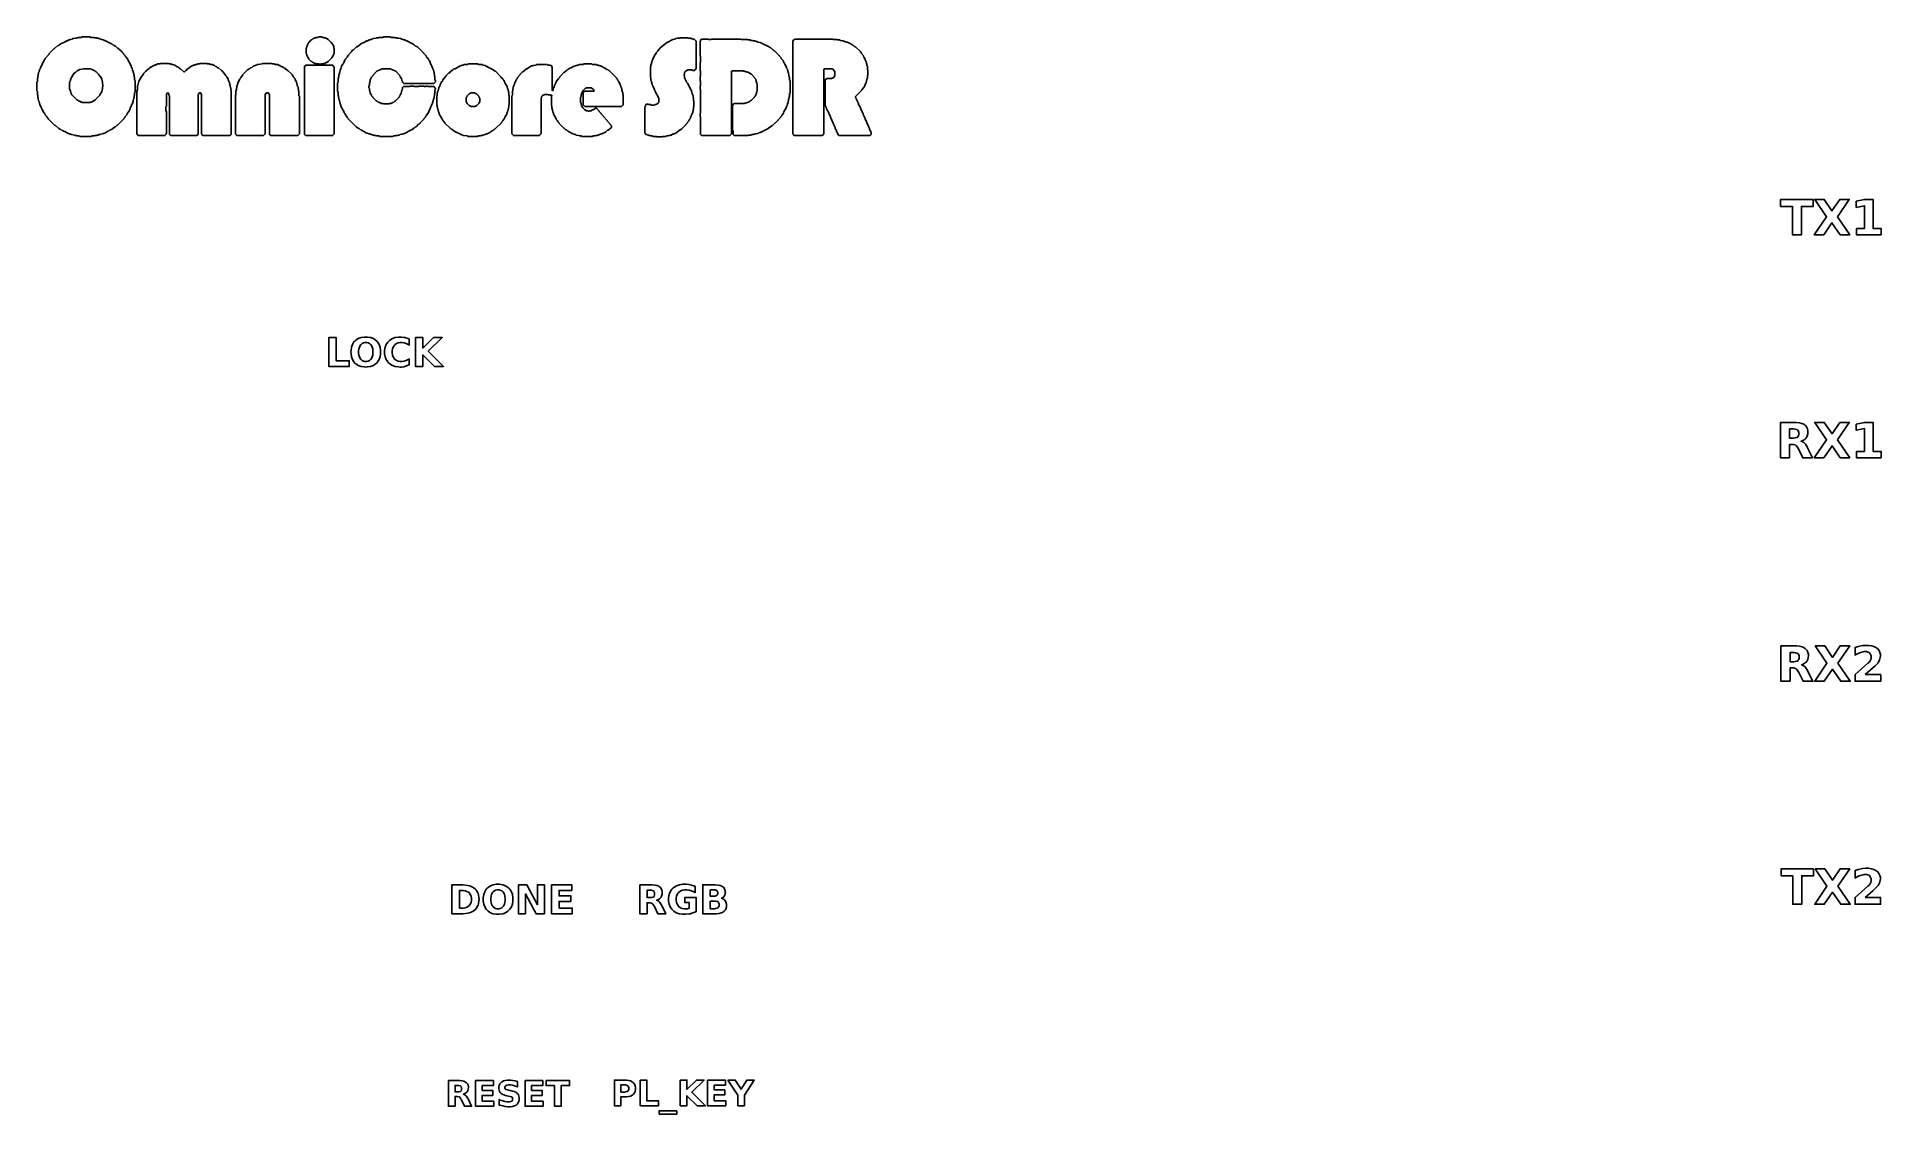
# Model space of a CAD drawing. Header units: millimetres. Extents: x 6 to 121, y 3 to 70.
import ezdxf

# ---------------------------------------------------------------- set-up
doc = ezdxf.new("R2010")
doc.units = ezdxf.units.MM
doc.layers.add('ENGRAVE', color=7, linetype='Continuous')

msp = doc.modelspace()

# ---------------------------------------------------------------- linework, layer by layer
at = {"layer": 'ENGRAVE'}
for points in [[(8.59, 69.97), (8.56, 69.95), (8.45, 69.95), (8.42, 69.92), (8.23, 69.89), (8.21, 69.86), (8.07, 69.84), (8.04, 69.81), (7.99, 69.81), (7.91, 69.76), (7.86, 69.76), (7.67, 69.65), (7.48, 69.57), (7.42, 69.51), (7.39, 69.51), (7.34, 69.46), (7.31, 69.46), (7.1, 69.27), (7.07, 69.27), (6.76, 68.96), (6.76, 68.93), (6.51, 68.66), (6.46, 68.52), (6.41, 68.47), (6.33, 68.28), (6.22, 68.09), (6.22, 68.04), (6.16, 67.96), (6.16, 67.9), (6.14, 67.87), (6.14, 67.82), (6.11, 67.79), (6.11, 67.71), (6.08, 67.68), (6.05, 67.44), (6.03, 67.41), (6.03, 67.2), (6, 67.17), (6, 66.63), (6.03, 66.6), (6.03, 66.38), (6.05, 66.36), (6.05, 66.22), (6.08, 66.19), (6.11, 66.01), (6.14, 65.98), (6.16, 65.84), (6.19, 65.82), (6.19, 65.76), (6.27, 65.63), (6.27, 65.57), (6.3, 65.54), (6.3, 65.52), (6.35, 65.46), (6.43, 65.27), (6.49, 65.22), (6.51, 65.14), (6.6, 65.06), (6.6, 65.03), (6.7, 64.92), (6.7, 64.89), (6.74, 64.85), (7.12, 64.47), (7.15, 64.47), (7.37, 64.29), (7.45, 64.26), (7.5, 64.2), (7.58, 64.18), (7.61, 64.15), (7.64, 64.15), (7.69, 64.1), (7.75, 64.1), (7.94, 63.99), (7.99, 63.99), (8.02, 63.96), (8.04, 63.96), (8.07, 63.93), (8.13, 63.93), (8.15, 63.91), (8.34, 63.88), (8.37, 63.85), (8.48, 63.85), (8.51, 63.83), (8.64, 63.83), (8.67, 63.8), (9.4, 63.8), (9.43, 63.83), (9.59, 63.83), (9.62, 63.85), (9.72, 63.85), (9.75, 63.88), (9.83, 63.88), (9.86, 63.91), (9.94, 63.91), (9.97, 63.93), (10.1, 63.96), (10.13, 63.99), (10.16, 63.99), (10.18, 64.01), (10.24, 64.01), (10.43, 64.12), (10.51, 64.15), (10.56, 64.2), (10.7, 64.26), (10.86, 64.39), (10.89, 64.39), (11, 64.5), (11.02, 64.5), (11.42, 64.89), (11.42, 64.92), (11.5, 65), (11.5, 65.03), (11.61, 65.14), (11.63, 65.22), (11.74, 65.36), (11.77, 65.44), (11.82, 65.52), (11.82, 65.57), (11.9, 65.71), (11.9, 65.76), (11.96, 65.84), (11.99, 65.98), (12.01, 66.01), (12.04, 66.19), (12.07, 66.22), (12.07, 66.33), (12.09, 66.36), (12.09, 66.52), (12.12, 66.55), (12.12, 67.28), (12.09, 67.31), (12.09, 67.49), (12.07, 67.52), (12.07, 67.63), (12.04, 67.66), (12.04, 67.74), (12.01, 67.77), (12.01, 67.85), (11.96, 67.93), (11.93, 68.06), (11.88, 68.14), (11.88, 68.2), (11.77, 68.39), (11.74, 68.47), (11.69, 68.52), (11.66, 68.61), (11.53, 68.77), (11.53, 68.79), (11.42, 68.9), (11.42, 68.93), (11.34, 69.01), (11.34, 69.04), (11.05, 69.3), (11.02, 69.3), (10.89, 69.43), (10.86, 69.43), (10.81, 69.49), (10.73, 69.51), (10.67, 69.57), (10.64, 69.57), (10.24, 69.78), (10.18, 69.78), (10.16, 69.81), (10.02, 69.84), (9.99, 69.86), (9.94, 69.86), (9.91, 69.89), (9.86, 69.89), (9.83, 69.92), (9.75, 69.92), (9.72, 69.95), (9.59, 69.95), (9.56, 69.97), (9.34, 69.97), (9.32, 70), (8.8, 70), (8.78, 69.97)], [(23.37, 69.95), (23.32, 69.95), (23.24, 69.89), (23.21, 69.89), (23.13, 69.81), (23.1, 69.81), (22.95, 69.66), (22.95, 69.63), (22.9, 69.58), (22.87, 69.5), (22.82, 69.42), (22.82, 69.34), (22.79, 69.31), (22.79, 68.96), (22.82, 68.93), (22.82, 68.85), (22.85, 68.82), (22.9, 68.69), (22.95, 68.63), (22.95, 68.61), (23.08, 68.48), (23.1, 68.48), (23.16, 68.43), (23.18, 68.43), (23.32, 68.35), (23.4, 68.35), (23.43, 68.32), (23.59, 68.32), (23.62, 68.29), (23.67, 68.29), (23.7, 68.32), (23.83, 68.32), (23.86, 68.35), (23.94, 68.35), (24.02, 68.4), (24.08, 68.4), (24.13, 68.46), (24.16, 68.46), (24.39, 68.69), (24.39, 68.71), (24.47, 68.82), (24.47, 68.88), (24.5, 68.9), (24.5, 68.96), (24.53, 68.98), (24.53, 69.28), (24.5, 69.31), (24.5, 69.42), (24.44, 69.5), (24.44, 69.53), (24.35, 69.65), (24.16, 69.84), (24.13, 69.84), (24.08, 69.89), (24.05, 69.89), (23.97, 69.95), (23.92, 69.95), (23.89, 69.97), (23.78, 69.97), (23.75, 70), (23.54, 70), (23.51, 69.97), (23.4, 69.97)], [(27.57, 69.97), (27.33, 69.97), (27.3, 69.95), (27.17, 69.95), (27.14, 69.92), (26.95, 69.89), (26.92, 69.86), (26.87, 69.86), (26.84, 69.84), (26.79, 69.84), (26.76, 69.81), (26.71, 69.81), (26.62, 69.76), (26.57, 69.76), (26.38, 69.65), (26.24, 69.59), (25.95, 69.38), (25.92, 69.38), (25.73, 69.19), (25.7, 69.19), (25.61, 69.09), (25.61, 69.07), (25.42, 68.88), (25.42, 68.85), (25.34, 68.77), (25.34, 68.74), (25.26, 68.66), (25.26, 68.63), (25.2, 68.58), (25.12, 68.39), (25.07, 68.33), (25.07, 68.31), (24.99, 68.17), (24.96, 68.04), (24.93, 68.01), (24.93, 67.96), (24.9, 67.93), (24.88, 67.79), (24.85, 67.77), (24.85, 67.68), (24.82, 67.66), (24.82, 67.55), (24.8, 67.52), (24.8, 67.41), (24.77, 67.39), (24.77, 67.17), (24.74, 67.14), (24.74, 66.6), (24.77, 66.57), (24.77, 66.36), (24.8, 66.33), (24.8, 66.22), (24.82, 66.19), (24.82, 66.09), (24.85, 66.06), (24.85, 65.98), (24.88, 65.95), (24.88, 65.9), (24.9, 65.87), (24.9, 65.82), (24.93, 65.79), (24.96, 65.65), (25.15, 65.3), (25.15, 65.27), (25.2, 65.22), (25.23, 65.14), (25.34, 65), (25.34, 64.98), (25.42, 64.89), (25.42, 64.87), (25.87, 64.42), (25.89, 64.42), (25.97, 64.34), (26, 64.34), (26.06, 64.29), (26.08, 64.29), (26.14, 64.23), (26.22, 64.2), (26.27, 64.15), (26.35, 64.12), (26.54, 64.01), (26.6, 64.01), (26.68, 63.96), (26.73, 63.96), (26.76, 63.93), (26.81, 63.93), (26.84, 63.91), (26.89, 63.91), (26.92, 63.88), (27, 63.88), (27.03, 63.85), (27.14, 63.85), (27.17, 63.83), (27.33, 63.83), (27.36, 63.8), (28.19, 63.8), (28.22, 63.83), (28.33, 63.83), (28.36, 63.85), (28.49, 63.85), (28.52, 63.88), (28.6, 63.88), (28.63, 63.91), (28.76, 63.93), (28.79, 63.96), (28.84, 63.96), (28.87, 63.99), (28.93, 63.99), (29.28, 64.18), (29.36, 64.2), (29.49, 64.31), (29.52, 64.31), (29.6, 64.39), (29.63, 64.39), (29.79, 64.56), (29.82, 64.56), (29.89, 64.62), (29.89, 64.65), (30.13, 64.89), (30.13, 64.92), (30.21, 65), (30.21, 65.03), (30.27, 65.08), (30.27, 65.11), (30.38, 65.25), (30.51, 65.54), (30.54, 65.57), (30.54, 65.63), (30.59, 65.71), (30.59, 65.76), (30.65, 65.84), (30.65, 65.9), (30.67, 65.92), (30.67, 65.98), (30.7, 66.01), (30.7, 66.09), (30.73, 66.11), (30.73, 66.17), (30.75, 66.19), (30.75, 66.3), (30.78, 66.33), (30.78, 66.47), (30.81, 66.49), (30.81, 66.71), (30.84, 66.74), (30.84, 66.79), (30.74, 66.91), (30.36, 66.91), (30.33, 66.94), (30.25, 66.94), (30.23, 66.91), (30.14, 66.91), (30.12, 66.94), (29.82, 66.94), (29.79, 66.91), (29.52, 66.91), (29.49, 66.94), (29.25, 66.94), (29.22, 66.91), (28.84, 66.91), (28.78, 66.84), (28.78, 66.74), (28.75, 66.71), (28.75, 66.63), (28.72, 66.6), (28.7, 66.47), (28.64, 66.38), (28.61, 66.3), (28.56, 66.25), (28.56, 66.22), (28.33, 65.99), (28.3, 65.99), (28.25, 65.94), (28.17, 65.91), (28.14, 65.88), (28.09, 65.88), (28.06, 65.86), (27.98, 65.86), (27.95, 65.83), (27.6, 65.83), (27.57, 65.86), (27.46, 65.86), (27.38, 65.91), (27.33, 65.91), (27.3, 65.94), (27.22, 65.96), (27.17, 66.02), (27.14, 66.02), (26.94, 66.22), (26.94, 66.25), (26.85, 66.33), (26.85, 66.36), (26.77, 66.49), (26.77, 66.55), (26.75, 66.57), (26.75, 66.63), (26.72, 66.66), (26.72, 66.79), (26.69, 66.82), (26.69, 66.95), (26.72, 66.98), (26.72, 67.12), (26.75, 67.14), (26.77, 67.33), (26.8, 67.36), (26.85, 67.49), (26.94, 67.58), (26.94, 67.6), (27.19, 67.86), (27.38, 67.94), (27.41, 67.97), (27.46, 67.97), (27.49, 68), (27.6, 68), (27.63, 68.02), (27.9, 68.02), (27.92, 68), (28.06, 68), (28.09, 67.97), (28.14, 67.97), (28.17, 67.94), (28.36, 67.86), (28.61, 67.6), (28.64, 67.52), (28.72, 67.41), (28.75, 67.28), (28.78, 67.25), (28.78, 67.17), (28.87, 67.1), (30.74, 67.1), (30.84, 67.2), (30.84, 67.28), (30.81, 67.31), (30.81, 67.52), (30.78, 67.55), (30.78, 67.68), (30.75, 67.71), (30.75, 67.79), (30.73, 67.82), (30.73, 67.9), (30.7, 67.93), (30.67, 68.06), (30.62, 68.14), (30.62, 68.2), (30.56, 68.28), (30.46, 68.52), (30.4, 68.58), (30.38, 68.66), (30.29, 68.74), (30.29, 68.77), (30.24, 68.82), (30.24, 68.85), (30.1, 68.98), (30.1, 69.01), (29.71, 69.38), (29.68, 69.38), (29.63, 69.43), (29.6, 69.43), (29.52, 69.51), (29.44, 69.54), (29.39, 69.59), (29.25, 69.65), (29.22, 69.67), (29.09, 69.73), (29.06, 69.76), (29.01, 69.76), (28.93, 69.81), (28.87, 69.81), (28.84, 69.84), (28.79, 69.84), (28.76, 69.86), (28.71, 69.86), (28.68, 69.89), (28.49, 69.92), (28.47, 69.95), (28.33, 69.95), (28.3, 69.97), (28.06, 69.97), (28.03, 70), (27.6, 70)], [(45.93, 69.92), (45.8, 69.89), (45.77, 69.86), (45.64, 69.84), (45.28, 69.65), (45.26, 69.65), (45.09, 69.51), (45.07, 69.51), (44.91, 69.35), (44.88, 69.35), (44.68, 69.12), (44.68, 69.09), (44.59, 69.01), (44.59, 68.98), (44.49, 68.85), (44.46, 68.77), (44.38, 68.63), (44.38, 68.58), (44.35, 68.55), (44.35, 68.5), (44.32, 68.47), (44.32, 68.42), (44.3, 68.39), (44.3, 68.31), (44.27, 68.28), (44.27, 68.17), (44.24, 68.14), (44.24, 67.47), (44.27, 67.44), (44.27, 67.28), (44.3, 67.25), (44.3, 67.17), (44.32, 67.14), (44.32, 67.09), (44.35, 67.06), (44.35, 67.01), (44.38, 66.98), (44.38, 66.93), (44.46, 66.79), (44.46, 66.74), (44.51, 66.68), (44.54, 66.6), (44.76, 66.19), (44.76, 65.95), (44.73, 65.92), (44.73, 65.9), (44.63, 65.8), (44.61, 65.8), (44.58, 65.78), (44.53, 65.78), (44.5, 65.75), (44.28, 65.75), (44.26, 65.78), (44.12, 65.78), (44.09, 65.8), (43.98, 65.8), (43.92, 65.73), (43.92, 65.68), (43.89, 65.65), (43.89, 64.03), (43.98, 63.91), (44.12, 63.88), (44.15, 63.85), (44.23, 63.85), (44.26, 63.83), (44.36, 63.83), (44.39, 63.8), (44.61, 63.8), (44.63, 63.77), (44.96, 63.77), (44.99, 63.8), (45.2, 63.8), (45.23, 63.83), (45.34, 63.83), (45.37, 63.85), (45.45, 63.85), (45.47, 63.88), (45.53, 63.88), (45.61, 63.93), (45.66, 63.93), (45.8, 64.01), (45.88, 64.04), (46.04, 64.18), (46.07, 64.18), (46.15, 64.26), (46.18, 64.26), (46.44, 64.52), (46.44, 64.54), (46.54, 64.65), (46.54, 64.68), (46.62, 64.76), (46.65, 64.84), (46.71, 64.89), (46.71, 64.92), (46.73, 64.95), (46.73, 65), (46.76, 65.03), (46.81, 65.17), (46.84, 65.19), (46.84, 65.25), (46.87, 65.27), (46.87, 65.36), (46.9, 65.38), (46.9, 65.46), (46.92, 65.49), (46.92, 65.63), (46.95, 65.65), (46.95, 66.01), (46.92, 66.03), (46.92, 66.19), (46.9, 66.22), (46.9, 66.33), (46.87, 66.36), (46.87, 66.41), (46.84, 66.44), (46.84, 66.49), (46.81, 66.52), (46.79, 66.66), (46.73, 66.74), (46.57, 67.09), (46.49, 67.17), (46.49, 67.2), (46.35, 67.44), (46.35, 67.58), (46.33, 67.6), (46.33, 67.66), (46.35, 67.68), (46.35, 67.77), (46.38, 67.79), (46.38, 67.82), (46.45, 67.89), (46.48, 67.89), (46.56, 67.94), (46.83, 67.94), (46.86, 67.91), (46.96, 67.91), (47.06, 67.98), (47.06, 68.01), (47.09, 68.04), (47.09, 69.74), (46.99, 69.84), (46.96, 69.84), (46.94, 69.86), (46.86, 69.86), (46.83, 69.89), (46.75, 69.89), (46.72, 69.92), (46.58, 69.92), (46.56, 69.95), (46.1, 69.95), (46.07, 69.92)], [(47.36, 69.74), (47.33, 69.72), (47.33, 68.82), (47.36, 68.79), (47.36, 68.42), (47.33, 68.39), (47.33, 67.9), (47.36, 67.87), (47.36, 67.55), (47.33, 67.52), (47.33, 67.28), (47.36, 67.25), (47.36, 66.95), (47.33, 66.93), (47.33, 66.76), (47.36, 66.74), (47.36, 65.25), (47.33, 65.22), (47.33, 65.03), (47.36, 65), (47.36, 63.92), (47.42, 63.85), (49.18, 63.85), (49.28, 63.95), (49.28, 67.85), (49.32, 67.89), (50, 67.89), (50.02, 67.86), (50.13, 67.86), (50.16, 67.83), (50.24, 67.83), (50.27, 67.81), (50.32, 67.81), (50.4, 67.75), (50.43, 67.75), (50.51, 67.67), (50.54, 67.67), (50.71, 67.49), (50.71, 67.47), (50.8, 67.36), (50.8, 67.31), (50.82, 67.28), (50.82, 67.22), (50.85, 67.2), (50.85, 67.12), (50.88, 67.09), (50.88, 66.6), (50.85, 66.57), (50.85, 66.49), (50.82, 66.47), (50.82, 66.41), (50.8, 66.38), (50.77, 66.3), (50.71, 66.25), (50.71, 66.22), (50.54, 66.05), (50.51, 66.05), (50.46, 65.99), (50.38, 65.96), (50.29, 65.91), (50.24, 65.91), (50.21, 65.88), (50.11, 65.88), (50.08, 65.86), (49.48, 65.86), (49.41, 65.82), (49.36, 65.73), (49.36, 64.16), (49.39, 64.14), (49.39, 63.92), (49.46, 63.85), (50.32, 63.85), (50.35, 63.88), (50.51, 63.88), (50.54, 63.91), (50.65, 63.91), (50.67, 63.93), (50.76, 63.93), (50.78, 63.96), (50.92, 63.99), (50.94, 64.01), (51, 64.01), (51.03, 64.04), (51.08, 64.04), (51.11, 64.07), (51.16, 64.07), (51.24, 64.12), (51.43, 64.2), (51.49, 64.26), (51.57, 64.29), (51.7, 64.39), (51.73, 64.39), (51.81, 64.47), (51.84, 64.47), (52, 64.64), (52.03, 64.64), (52.18, 64.79), (52.18, 64.81), (52.34, 64.98), (52.34, 65), (52.42, 65.08), (52.42, 65.11), (52.53, 65.25), (52.56, 65.33), (52.72, 65.63), (52.72, 65.68), (52.75, 65.71), (52.75, 65.76), (52.77, 65.79), (52.77, 65.84), (52.83, 65.92), (52.83, 66.01), (52.85, 66.03), (52.85, 66.14), (52.88, 66.17), (52.88, 66.28), (52.91, 66.3), (52.91, 66.47), (52.94, 66.49), (52.94, 67.28), (52.91, 67.31), (52.91, 67.47), (52.88, 67.49), (52.85, 67.74), (52.83, 67.77), (52.83, 67.82), (52.8, 67.85), (52.8, 67.9), (52.77, 67.93), (52.77, 67.98), (52.72, 68.06), (52.72, 68.12), (52.61, 68.31), (52.58, 68.39), (52.53, 68.44), (52.5, 68.52), (52.39, 68.66), (52.39, 68.69), (52.26, 68.82), (52.26, 68.85), (51.97, 69.13), (51.95, 69.13), (51.87, 69.21), (51.84, 69.21), (51.76, 69.3), (51.73, 69.3), (51.68, 69.35), (51.65, 69.35), (51.59, 69.4), (51.19, 69.59), (51.16, 69.62), (51.11, 69.62), (51.08, 69.65), (50.94, 69.67), (50.92, 69.7), (50.86, 69.7), (50.84, 69.73), (50.76, 69.73), (50.73, 69.76), (50.62, 69.76), (50.59, 69.78), (50.48, 69.78), (50.46, 69.81), (50.32, 69.81), (50.29, 69.84), (49.89, 69.84), (49.86, 69.86), (48.05, 69.86), (48.02, 69.84), (47.86, 69.84), (47.83, 69.86), (47.45, 69.86), (47.36, 69.8)], [(53.12, 69.77), (53.12, 63.95), (53.15, 63.92), (53.15, 63.89), (53.22, 63.85), (54.93, 63.85), (55.02, 63.92), (55.02, 63.95), (55.05, 63.97), (55.05, 67.98), (55.09, 68.02), (55.44, 68.02), (55.47, 68), (55.58, 68), (55.73, 67.85), (55.73, 67.6), (55.7, 67.58), (55.7, 67.52), (55.63, 67.45), (55.6, 67.45), (55.52, 67.4), (55.22, 67.4), (55.13, 67.33), (55.13, 65.71), (55.16, 65.68), (55.16, 65.63), (55.18, 65.6), (55.21, 65.52), (55.35, 65.27), (55.35, 65.22), (55.45, 65.03), (55.45, 64.98), (55.54, 64.84), (55.54, 64.79), (55.62, 64.65), (55.62, 64.6), (55.75, 64.35), (55.75, 64.3), (55.83, 64.16), (55.83, 64.11), (55.89, 64.03), (55.94, 63.89), (55.98, 63.85), (57.93, 63.85), (58, 63.92), (58, 64.03), (57.97, 64.06), (57.97, 64.11), (57.89, 64.24), (57.89, 64.3), (57.84, 64.38), (57.84, 64.41), (57.81, 64.43), (57.81, 64.49), (57.73, 64.62), (57.73, 64.68), (57.62, 64.87), (57.62, 64.92), (57.49, 65.17), (57.49, 65.22), (57.43, 65.3), (57.43, 65.36), (57.32, 65.54), (57.32, 65.6), (57.21, 65.79), (57.21, 65.84), (57.05, 66.14), (57.05, 66.19), (57.02, 66.22), (57.02, 66.28), (57.4, 66.66), (57.4, 66.68), (57.54, 66.84), (57.59, 66.98), (57.62, 67.01), (57.62, 67.06), (57.68, 67.14), (57.7, 67.28), (57.73, 67.31), (57.73, 67.39), (57.76, 67.41), (57.76, 67.58), (57.78, 67.6), (57.78, 67.93), (57.76, 67.96), (57.76, 68.17), (57.73, 68.2), (57.73, 68.31), (57.7, 68.33), (57.68, 68.47), (57.62, 68.55), (57.62, 68.61), (57.54, 68.74), (57.51, 68.82), (57.46, 68.88), (57.46, 68.9), (57.4, 68.96), (57.4, 68.98), (57.32, 69.07), (57.32, 69.09), (57.01, 69.38), (56.98, 69.38), (56.9, 69.46), (56.88, 69.46), (56.82, 69.51), (56.74, 69.54), (56.69, 69.59), (56.66, 69.59), (56.63, 69.62), (56.58, 69.62), (56.5, 69.67), (56.44, 69.67), (56.42, 69.7), (56.36, 69.7), (56.33, 69.73), (56.28, 69.73), (56.25, 69.76), (56.06, 69.78), (56.04, 69.81), (55.9, 69.81), (55.87, 69.84), (55.63, 69.84), (55.6, 69.86), (53.25, 69.86)], [(8.91, 68.02), (9.26, 68.02), (9.29, 68), (9.37, 68), (9.4, 67.97), (9.45, 67.97), (9.48, 67.94), (9.62, 67.89), (9.67, 67.83), (9.7, 67.83), (9.85, 67.68), (9.85, 67.66), (9.98, 67.49), (9.98, 67.47), (10.04, 67.39), (10.04, 67.33), (10.06, 67.31), (10.06, 67.25), (10.09, 67.22), (10.09, 67.06), (10.12, 67.03), (10.12, 66.9), (10.09, 66.87), (10.09, 66.74), (10.06, 66.71), (10.04, 66.57), (9.95, 66.44), (9.93, 66.36), (9.64, 66.07), (9.62, 66.07), (9.56, 66.02), (9.53, 66.02), (9.45, 65.96), (9.4, 65.96), (9.32, 65.91), (8.83, 65.91), (8.8, 65.94), (8.75, 65.94), (8.67, 65.99), (8.61, 65.99), (8.56, 66.05), (8.48, 66.07), (8.17, 66.38), (8.17, 66.41), (8.14, 66.44), (8.14, 66.49), (8.11, 66.52), (8.11, 66.57), (8.09, 66.6), (8.09, 66.66), (8.06, 66.68), (8.06, 66.74), (8.03, 66.76), (8.03, 67.14), (8.06, 67.17), (8.06, 67.25), (8.09, 67.28), (8.09, 67.33), (8.11, 67.36), (8.11, 67.41), (8.17, 67.49), (8.17, 67.52), (8.22, 67.58), (8.22, 67.6), (8.37, 67.78), (8.4, 67.78), (8.51, 67.89), (8.64, 67.94), (8.67, 67.97)], [(13.54, 68.32), (13.46, 68.29), (13.38, 68.24), (13.33, 68.24), (13.14, 68.13), (13.11, 68.13), (13.06, 68.08), (13.03, 68.08), (12.97, 68.02), (12.95, 68.02), (12.8, 67.87), (12.64, 67.71), (12.64, 67.68), (12.47, 67.47), (12.47, 67.44), (12.36, 67.25), (12.34, 67.12), (12.31, 67.09), (12.31, 67.01), (12.28, 66.98), (12.28, 66.9), (12.26, 66.87), (12.26, 66.68), (12.23, 66.66), (12.23, 63.95), (12.32, 63.85), (13.98, 63.85), (14.04, 63.92), (14.04, 63.95), (14.07, 63.97), (14.07, 65.36), (14.04, 65.38), (14.04, 65.65), (14.07, 65.68), (14.07, 66.44), (14.14, 66.51), (14.19, 66.51), (14.23, 66.47), (14.23, 66.36), (14.26, 66.33), (14.26, 63.92), (14.33, 63.85), (15.95, 63.85), (16.05, 63.92), (16.05, 66.38), (16.08, 66.41), (16.08, 66.47), (16.12, 66.51), (16.2, 66.51), (16.26, 66.41), (16.26, 63.95), (16.29, 63.92), (16.29, 63.89), (16.33, 63.85), (18.04, 63.85), (18.11, 63.92), (18.11, 66.68), (18.08, 66.71), (18.08, 66.84), (18.05, 66.87), (18.05, 66.98), (18.02, 67.01), (18.02, 67.09), (18, 67.12), (18, 67.17), (17.97, 67.2), (17.97, 67.25), (17.92, 67.33), (17.92, 67.39), (17.84, 67.49), (17.84, 67.52), (17.78, 67.58), (17.78, 67.6), (17.52, 67.91), (17.5, 67.91), (17.31, 68.08), (17.28, 68.08), (17.17, 68.16), (17.14, 68.16), (17.04, 68.24), (16.98, 68.24), (16.96, 68.27), (16.9, 68.27), (16.87, 68.29), (16.79, 68.29), (16.77, 68.32), (16.63, 68.32), (16.6, 68.35), (16.17, 68.35), (16.14, 68.32), (16.01, 68.32), (15.98, 68.29), (15.9, 68.29), (15.82, 68.24), (15.76, 68.24), (15.68, 68.19), (15.6, 68.16), (15.41, 68), (15.38, 68), (15.3, 67.91), (15.28, 67.91), (15.17, 67.81), (14.95, 68.02), (14.92, 68.02), (14.79, 68.13), (14.71, 68.16), (14.6, 68.24), (14.46, 68.27), (14.44, 68.29), (14.38, 68.29), (14.36, 68.32), (14.25, 68.32), (14.22, 68.35), (13.71, 68.35), (13.68, 68.32)], [(20.04, 68.32), (19.8, 68.29), (19.77, 68.27), (19.72, 68.27), (19.69, 68.24), (19.64, 68.24), (19.56, 68.19), (19.5, 68.19), (19.39, 68.1), (19.31, 68.08), (19.26, 68.02), (19.23, 68.02), (19.15, 67.94), (19.12, 67.94), (18.81, 67.63), (18.81, 67.6), (18.7, 67.47), (18.7, 67.44), (18.65, 67.39), (18.65, 67.36), (18.54, 67.17), (18.51, 67.03), (18.49, 67.01), (18.49, 66.95), (18.46, 66.93), (18.46, 66.84), (18.43, 66.82), (18.43, 66.68), (18.4, 66.66), (18.4, 66.41), (18.38, 66.38), (18.38, 63.97), (18.4, 63.95), (18.4, 63.92), (18.47, 63.85), (20.12, 63.85), (20.22, 63.95), (20.22, 66.41), (20.26, 66.48), (20.29, 66.48), (20.31, 66.51), (20.42, 66.51), (20.49, 66.41), (20.49, 63.95), (20.52, 63.92), (20.52, 63.89), (20.58, 63.85), (22.26, 63.85), (22.36, 63.95), (22.36, 66.3), (22.33, 66.33), (22.33, 66.6), (22.3, 66.63), (22.28, 66.87), (22.25, 66.9), (22.25, 66.95), (22.22, 66.98), (22.22, 67.03), (22.2, 67.06), (22.2, 67.12), (22.17, 67.14), (22.17, 67.2), (22.09, 67.33), (22.09, 67.39), (22.03, 67.44), (22.03, 67.47), (21.98, 67.52), (21.98, 67.55), (21.9, 67.63), (21.9, 67.66), (21.64, 67.91), (21.61, 67.91), (21.45, 68.05), (21.37, 68.08), (21.32, 68.13), (21.23, 68.16), (21.15, 68.21), (21.1, 68.21), (21.02, 68.27), (20.94, 68.27), (20.91, 68.29), (20.83, 68.29), (20.8, 68.32), (20.67, 68.32), (20.64, 68.35), (20.07, 68.35)], [(22.78, 68.24), (22.68, 68.17), (22.68, 63.92), (22.75, 63.85), (24.43, 63.85), (24.53, 63.95), (24.53, 68.12), (24.43, 68.24)], [(32.85, 68.29), (32.72, 68.29), (32.69, 68.27), (32.61, 68.27), (32.58, 68.24), (32.5, 68.24), (32.42, 68.19), (32.37, 68.19), (32.07, 68.02), (31.99, 68), (31.93, 67.94), (31.91, 67.94), (31.85, 67.89), (31.82, 67.89), (31.69, 67.75), (31.66, 67.75), (31.51, 67.6), (31.51, 67.58), (31.3, 67.33), (31.27, 67.25), (31.21, 67.2), (31.16, 67.06), (31.11, 66.98), (31.11, 66.93), (31.05, 66.84), (31.05, 66.79), (31.03, 66.76), (31.03, 66.71), (31, 66.68), (31, 66.63), (30.97, 66.6), (30.97, 66.52), (30.94, 66.49), (30.94, 66.33), (30.92, 66.3), (30.92, 65.76), (30.94, 65.73), (30.94, 65.63), (30.97, 65.6), (31, 65.41), (31.03, 65.38), (31.03, 65.33), (31.05, 65.3), (31.05, 65.27), (31.08, 65.25), (31.08, 65.19), (31.19, 65), (31.19, 64.98), (31.24, 64.92), (31.27, 64.84), (31.32, 64.79), (31.32, 64.76), (31.43, 64.65), (31.43, 64.62), (31.77, 64.29), (31.8, 64.29), (31.85, 64.23), (31.88, 64.23), (32.04, 64.1), (32.39, 63.93), (32.42, 63.91), (32.47, 63.91), (32.5, 63.88), (32.56, 63.88), (32.58, 63.85), (32.83, 63.83), (32.85, 63.8), (33.48, 63.8), (33.5, 63.83), (33.64, 63.83), (33.67, 63.85), (33.77, 63.85), (33.8, 63.88), (33.94, 63.91), (34.02, 63.96), (34.07, 63.96), (34.15, 64.01), (34.23, 64.04), (34.29, 64.1), (34.32, 64.1), (34.37, 64.15), (34.4, 64.15), (34.45, 64.2), (34.48, 64.2), (34.56, 64.29), (34.59, 64.29), (34.95, 64.65), (34.95, 64.68), (35.03, 64.76), (35.03, 64.79), (35.14, 64.92), (35.17, 65), (35.28, 65.19), (35.28, 65.25), (35.33, 65.33), (35.33, 65.38), (35.36, 65.41), (35.36, 65.49), (35.39, 65.52), (35.39, 65.6), (35.41, 65.63), (35.41, 65.76), (35.44, 65.79), (35.44, 66.33), (35.41, 66.36), (35.41, 66.52), (35.39, 66.55), (35.39, 66.63), (35.36, 66.66), (35.36, 66.74), (35.33, 66.76), (35.3, 66.9), (35.17, 67.14), (35.14, 67.22), (35.09, 67.28), (35.09, 67.31), (35.03, 67.36), (35.03, 67.39), (34.92, 67.49), (34.92, 67.52), (34.59, 67.86), (34.56, 67.86), (34.34, 68.02), (34.15, 68.1), (34.07, 68.16), (34.02, 68.16), (33.94, 68.21), (33.8, 68.24), (33.77, 68.27), (33.67, 68.27), (33.64, 68.29), (33.5, 68.29), (33.48, 68.32), (32.88, 68.32)], [(40.06, 68.29), (39.79, 68.27), (39.76, 68.24), (39.68, 68.24), (39.65, 68.21), (39.6, 68.21), (39.57, 68.19), (39.52, 68.19), (39.49, 68.16), (39.43, 68.16), (39.3, 68.08), (39.22, 68.05), (39.16, 68), (39.08, 67.97), (39.03, 67.91), (39, 67.91), (38.87, 67.78), (38.84, 67.78), (38.58, 67.52), (38.58, 67.49), (38.5, 67.41), (38.5, 67.39), (38.39, 67.25), (38.36, 67.17), (38.23, 66.93), (38.23, 66.87), (38.18, 66.79), (38.18, 66.71), (38.13, 66.64), (38.12, 66.66), (38.12, 68.12), (38.05, 68.21), (38.03, 68.21), (38, 68.24), (37.84, 68.24), (37.81, 68.27), (37.62, 68.27), (37.59, 68.29), (37.38, 68.29), (37.35, 68.27), (37.13, 68.27), (37.11, 68.24), (36.92, 68.21), (36.89, 68.19), (36.83, 68.19), (36.54, 68.02), (36.51, 68.02), (36.29, 67.83), (36.27, 67.83), (36.12, 67.68), (36.12, 67.66), (35.95, 67.47), (35.93, 67.39), (35.87, 67.33), (35.82, 67.2), (35.79, 67.17), (35.79, 67.12), (35.74, 67.03), (35.74, 66.98), (35.71, 66.95), (35.71, 66.9), (35.68, 66.87), (35.68, 66.79), (35.66, 66.76), (35.66, 66.66), (35.63, 66.63), (35.63, 66.36), (35.6, 66.33), (35.6, 63.95), (35.7, 63.85), (37.32, 63.85), (37.39, 63.92), (37.39, 63.95), (37.42, 63.97), (37.42, 66.19), (37.44, 66.22), (37.47, 66.3), (37.51, 66.34), (37.65, 66.42), (37.84, 66.42), (37.86, 66.4), (37.97, 66.4), (38, 66.37), (38.09, 66.36), (38.09, 66.33), (38.07, 66.3), (38.07, 65.73), (38.09, 65.71), (38.09, 65.57), (38.12, 65.54), (38.12, 65.44), (38.15, 65.41), (38.15, 65.33), (38.2, 65.25), (38.2, 65.19), (38.26, 65.11), (38.36, 64.87), (38.42, 64.81), (38.42, 64.79), (38.47, 64.73), (38.47, 64.71), (38.55, 64.62), (38.55, 64.6), (38.87, 64.29), (38.89, 64.29), (38.97, 64.2), (39, 64.2), (39.06, 64.15), (39.08, 64.15), (39.14, 64.1), (39.22, 64.07), (39.33, 63.99), (39.38, 63.99), (39.41, 63.96), (39.49, 63.93), (39.52, 63.91), (39.57, 63.91), (39.6, 63.88), (39.79, 63.85), (39.81, 63.83), (39.92, 63.83), (39.95, 63.8), (40.63, 63.8), (40.65, 63.83), (40.79, 63.83), (40.82, 63.85), (40.92, 63.85), (40.95, 63.88), (41.01, 63.88), (41.03, 63.91), (41.09, 63.91), (41.17, 63.96), (41.22, 63.96), (41.25, 63.99), (41.44, 64.07), (41.57, 64.18), (41.6, 64.18), (41.8, 64.35), (41.8, 64.46), (41.75, 64.52), (41.75, 64.54), (41.53, 64.76), (41.53, 64.79), (41.32, 65.03), (41.32, 65.06), (41.15, 65.22), (41.15, 65.25), (41.05, 65.36), (41.05, 65.38), (40.87, 65.56), (40.82, 65.56), (40.71, 65.48), (40.63, 65.45), (40.54, 65.4), (40.44, 65.4), (40.41, 65.37), (40.36, 65.37), (40.33, 65.4), (40.25, 65.4), (40.17, 65.45), (40.14, 65.45), (40.02, 65.57), (40.02, 65.6), (39.94, 65.71), (39.94, 65.76), (39.91, 65.79), (39.91, 65.9), (39.88, 65.92), (39.88, 66.25), (39.91, 66.28), (39.91, 66.38), (39.94, 66.41), (39.94, 66.47), (39.99, 66.55), (40.02, 66.63), (40.19, 66.8), (40.22, 66.8), (40.25, 66.83), (40.54, 66.83), (40.67, 66.74), (40.72, 66.66), (40.71, 66.61), (40.14, 66.61), (40.07, 66.57), (40.07, 66.55), (40.04, 66.52), (40.04, 65.76), (40.14, 65.67), (42.44, 65.67), (42.54, 65.76), (42.54, 66.38), (42.51, 66.41), (42.51, 66.55), (42.48, 66.57), (42.48, 66.66), (42.45, 66.68), (42.45, 66.76), (42.43, 66.79), (42.43, 66.84), (42.4, 66.87), (42.4, 66.93), (42.35, 67.01), (42.35, 67.06), (42.26, 67.17), (42.24, 67.25), (42.21, 67.28), (42.18, 67.36), (42.13, 67.41), (42.13, 67.44), (41.68, 67.89), (41.66, 67.89), (41.6, 67.94), (41.52, 67.97), (41.38, 68.08), (41.3, 68.1), (41.28, 68.13), (41.22, 68.13), (41.14, 68.19), (41.09, 68.19), (41.06, 68.21), (41.01, 68.21), (40.98, 68.24), (40.9, 68.24), (40.87, 68.27), (40.79, 68.27), (40.76, 68.29), (40.6, 68.29), (40.57, 68.32), (40.08, 68.32)], [(33.07, 66.51), (33.29, 66.51), (33.31, 66.48), (33.37, 66.48), (33.45, 66.4), (33.49, 66.38), (33.49, 66.36), (33.54, 66.3), (33.57, 66.22), (33.6, 66.19), (33.6, 65.95), (33.54, 65.87), (33.54, 65.84), (33.42, 65.72), (33.34, 65.69), (33.31, 65.67), (33.04, 65.67), (33.02, 65.69), (32.93, 65.72), (32.81, 65.84), (32.81, 65.87), (32.76, 65.95), (32.76, 66.22), (32.79, 66.25), (32.81, 66.33), (32.93, 66.45)], [(116.7, 59.87), (116.7, 59.44), (115.97, 59.44), (115.97, 57.67), (115.4, 57.67), (115.4, 59.44), (114.67, 59.44), (114.67, 59.87)], [(118.22, 58.79), (118.98, 57.67), (118.39, 57.67), (117.87, 58.42), (117.36, 57.67), (116.77, 57.67), (117.53, 58.79), (116.8, 59.87), (117.39, 59.87), (117.87, 59.16), (118.35, 59.87), (118.95, 59.87)], [(119.39, 58.06), (119.89, 58.06), (119.89, 59.48), (119.38, 59.38), (119.38, 59.76), (119.89, 59.87), (120.43, 59.87), (120.43, 58.06), (120.93, 58.06), (120.93, 57.67), (119.39, 57.67)], [(24.66, 49.82), (25.47, 49.82), (25.47, 49.47), (24.19, 49.47), (24.19, 51.27), (24.66, 51.27)], [(26.6, 51.3), (26.8, 51.27), (26.97, 51.2), (27.11, 51.11), (27.18, 51.05), (27.23, 50.99), (27.33, 50.84), (27.39, 50.67), (27.42, 50.47), (27.42, 50.37), (27.42, 50.26), (27.39, 50.06), (27.33, 49.89), (27.23, 49.75), (27.18, 49.68), (27.11, 49.62), (26.97, 49.53), (26.8, 49.47), (26.6, 49.44), (26.5, 49.43), (26.39, 49.44), (26.2, 49.47), (26.03, 49.53), (25.88, 49.62), (25.82, 49.68), (25.76, 49.75), (25.67, 49.89), (25.61, 50.06), (25.58, 50.26), (25.57, 50.37), (25.58, 50.47), (25.61, 50.67), (25.67, 50.84), (25.76, 50.99), (25.82, 51.05), (25.88, 51.11), (26.03, 51.2), (26.2, 51.27), (26.39, 51.3), (26.5, 51.3)], [(26.45, 50.96), (26.35, 50.94), (26.27, 50.9), (26.2, 50.84), (26.17, 50.81), (26.14, 50.77), (26.1, 50.67), (26.07, 50.56), (26.05, 50.43), (26.05, 50.3), (26.07, 50.17), (26.1, 50.06), (26.14, 49.97), (26.17, 49.93), (26.2, 49.89), (26.27, 49.83), (26.35, 49.79), (26.45, 49.77), (26.5, 49.77), (26.55, 49.77), (26.64, 49.79), (26.73, 49.83), (26.8, 49.89), (26.83, 49.93), (26.86, 49.97), (26.9, 50.06), (26.93, 50.17), (26.94, 50.3), (26.94, 50.43), (26.93, 50.56), (26.9, 50.67), (26.86, 50.77), (26.83, 50.81), (26.8, 50.84), (26.73, 50.9), (26.64, 50.94), (26.55, 50.96), (26.5, 50.96)], [(29.2, 49.57), (29.14, 49.54), (29, 49.49), (28.93, 49.47), (28.86, 49.45), (28.72, 49.43), (28.65, 49.43), (28.54, 49.44), (28.33, 49.47), (28.16, 49.53), (28, 49.63), (27.93, 49.68), (27.87, 49.75), (27.77, 49.9), (27.71, 50.07), (27.67, 50.26), (27.67, 50.37), (27.67, 50.47), (27.71, 50.66), (27.77, 50.83), (27.87, 50.98), (27.93, 51.05), (28, 51.11), (28.16, 51.2), (28.33, 51.26), (28.54, 51.3), (28.65, 51.3), (28.72, 51.3), (28.86, 51.28), (28.93, 51.27), (29, 51.25), (29.14, 51.2), (29.2, 51.17), (29.2, 50.79), (29.14, 50.83), (29.01, 50.9), (28.95, 50.92), (28.88, 50.94), (28.75, 50.96), (28.68, 50.96), (28.62, 50.96), (28.51, 50.94), (28.41, 50.9), (28.33, 50.84), (28.29, 50.8), (28.26, 50.76), (28.21, 50.67), (28.17, 50.56), (28.15, 50.43), (28.15, 50.37), (28.15, 50.3), (28.17, 50.17), (28.21, 50.06), (28.26, 49.97), (28.29, 49.93), (28.33, 49.89), (28.41, 49.83), (28.51, 49.79), (28.62, 49.77), (28.68, 49.77), (28.75, 49.77), (28.88, 49.79), (28.95, 49.81), (29.01, 49.83), (29.14, 49.9), (29.2, 49.94)], [(29.59, 51.27), (30.05, 51.27), (30.05, 50.61), (30.72, 51.27), (31.26, 51.27), (30.39, 50.42), (31.35, 49.47), (30.77, 49.47), (30.05, 50.18), (30.05, 49.47), (29.59, 49.47)], [(115.23, 43.78), (114.67, 43.78), (114.67, 45.98), (115.53, 45.98), (115.64, 45.98), (115.83, 45.96), (115.99, 45.92), (116.12, 45.87), (116.17, 45.83), (116.22, 45.79), (116.29, 45.7), (116.34, 45.58), (116.37, 45.45), (116.37, 45.37), (116.37, 45.27), (116.33, 45.13), (116.29, 45.05), (116.24, 44.98), (116.17, 44.92), (116.05, 44.85), (115.95, 44.81), (116.01, 44.79), (116.11, 44.73), (116.16, 44.69), (116.21, 44.63), (116.3, 44.49), (116.35, 44.4), (116.65, 43.78), (116.05, 43.78), (115.78, 44.33), (115.74, 44.4), (115.66, 44.51), (115.62, 44.55), (115.57, 44.58), (115.46, 44.61), (115.4, 44.61), (115.23, 44.61)], [(118.22, 44.9), (118.98, 43.78), (118.39, 43.78), (117.88, 44.53), (117.36, 43.78), (116.77, 43.78), (117.53, 44.9), (116.8, 45.98), (117.39, 45.98), (117.88, 45.27), (118.36, 45.98), (118.95, 45.98)], [(119.39, 44.17), (119.9, 44.17), (119.9, 45.59), (119.38, 45.49), (119.38, 45.87), (119.89, 45.98), (120.43, 45.98), (120.43, 44.17), (120.93, 44.17), (120.93, 43.78), (119.39, 43.78)], [(115.47, 45), (115.56, 45.01), (115.68, 45.04), (115.73, 45.07), (115.76, 45.11), (115.8, 45.22), (115.81, 45.29), (115.8, 45.36), (115.76, 45.47), (115.73, 45.5), (115.68, 45.53), (115.56, 45.56), (115.47, 45.57), (115.23, 45.57), (115.23, 45)], [(115.26, 29.85), (114.69, 29.85), (114.69, 32.05), (115.56, 32.05), (115.67, 32.05), (115.85, 32.03), (116.01, 31.99), (116.14, 31.94), (116.2, 31.9), (116.25, 31.86), (116.32, 31.77), (116.37, 31.65), (116.4, 31.52), (116.4, 31.44), (116.39, 31.34), (116.36, 31.2), (116.32, 31.12), (116.27, 31.05), (116.2, 30.99), (116.08, 30.92), (115.98, 30.88), (116.03, 30.86), (116.14, 30.8), (116.19, 30.76), (116.23, 30.7), (116.33, 30.56), (116.37, 30.47), (116.68, 29.85), (116.08, 29.85), (115.81, 30.4), (115.77, 30.47), (115.69, 30.58), (115.64, 30.62), (115.6, 30.65), (115.49, 30.68), (115.42, 30.68), (115.26, 30.68)], [(115.5, 31.07), (115.58, 31.08), (115.71, 31.11), (115.76, 31.14), (115.79, 31.18), (115.83, 31.29), (115.83, 31.36), (115.83, 31.43), (115.79, 31.54), (115.76, 31.57), (115.71, 31.6), (115.58, 31.63), (115.5, 31.64), (115.26, 31.64), (115.26, 31.07)], [(118.24, 30.97), (119.01, 29.85), (118.42, 29.85), (117.9, 30.6), (117.39, 29.85), (116.8, 29.85), (117.56, 30.97), (116.83, 32.05), (117.42, 32.05), (117.9, 31.34), (118.38, 32.05), (118.98, 32.05)], [(119.94, 30.27), (120.91, 30.27), (120.91, 29.85), (119.31, 29.85), (119.31, 30.27), (120.11, 30.98), (120.16, 31.02), (120.24, 31.12), (120.27, 31.17), (120.29, 31.21), (120.32, 31.31), (120.32, 31.36), (120.31, 31.43), (120.26, 31.56), (120.22, 31.61), (120.16, 31.65), (120.02, 31.7), (119.94, 31.7), (119.87, 31.7), (119.73, 31.67), (119.65, 31.64), (119.57, 31.61), (119.4, 31.53), (119.31, 31.48), (119.31, 31.96), (119.5, 32.02), (119.69, 32.06), (119.78, 32.07), (119.97, 32.09), (120.06, 32.09), (120.15, 32.09), (120.33, 32.06), (120.48, 32.02), (120.61, 31.96), (120.67, 31.92), (120.72, 31.87), (120.81, 31.77), (120.86, 31.64), (120.89, 31.51), (120.89, 31.43), (120.88, 31.34), (120.84, 31.17), (120.8, 31.1), (120.74, 31.01), (120.54, 30.8), (120.41, 30.68)], [(116.72, 18.16), (116.72, 17.73), (115.99, 17.73), (115.99, 15.96), (115.43, 15.96), (115.43, 17.73), (114.7, 17.73), (114.7, 18.16)], [(118.24, 17.08), (119.01, 15.96), (118.42, 15.96), (117.9, 16.71), (117.39, 15.96), (116.8, 15.96), (117.56, 17.08), (116.83, 18.16), (117.42, 18.16), (117.9, 17.45), (118.38, 18.16), (118.98, 18.16)], [(119.94, 16.38), (120.9, 16.38), (120.9, 15.96), (119.31, 15.96), (119.31, 16.38), (120.11, 17.09), (120.16, 17.13), (120.24, 17.23), (120.27, 17.28), (120.29, 17.32), (120.32, 17.42), (120.32, 17.47), (120.31, 17.54), (120.26, 17.67), (120.22, 17.72), (120.16, 17.76), (120.02, 17.81), (119.94, 17.81), (119.87, 17.81), (119.73, 17.78), (119.65, 17.75), (119.57, 17.72), (119.4, 17.64), (119.31, 17.59), (119.31, 18.07), (119.5, 18.12), (119.69, 18.17), (119.78, 18.18), (119.97, 18.2), (120.06, 18.2), (120.15, 18.2), (120.33, 18.17), (120.48, 18.13), (120.61, 18.07), (120.67, 18.02), (120.72, 17.98), (120.8, 17.88), (120.86, 17.75), (120.89, 17.62), (120.89, 17.54), (120.88, 17.45), (120.84, 17.28), (120.8, 17.2), (120.74, 17.12), (120.54, 16.91), (120.41, 16.79)], [(32.55, 17.16), (32.85, 17.13), (32.96, 17.11), (33.06, 17.07), (33.19, 17), (33.27, 16.94), (33.31, 16.91), (33.37, 16.85), (33.46, 16.71), (33.5, 16.63), (33.52, 16.55), (33.55, 16.37), (33.56, 16.27), (33.55, 16.17), (33.52, 15.99), (33.5, 15.91), (33.46, 15.83), (33.37, 15.69), (33.31, 15.62), (33.27, 15.59), (33.19, 15.53), (33.06, 15.46), (32.96, 15.43), (32.85, 15.4), (32.54, 15.37), (32.35, 15.37), (31.86, 15.37), (31.86, 17.17), (32.35, 17.17)], [(32.33, 15.72), (32.56, 15.72), (32.69, 15.74), (32.8, 15.77), (32.89, 15.83), (32.93, 15.86), (32.96, 15.9), (33.02, 15.98), (33.06, 16.09), (33.08, 16.2), (33.08, 16.27), (33.08, 16.33), (33.06, 16.45), (33.02, 16.55), (32.97, 16.64), (32.93, 16.68), (32.89, 16.71), (32.8, 16.76), (32.69, 16.8), (32.56, 16.81), (32.33, 16.82)], [(34.84, 17.2), (35.04, 17.17), (35.21, 17.1), (35.35, 17.01), (35.42, 16.95), (35.47, 16.89), (35.57, 16.74), (35.63, 16.57), (35.66, 16.37), (35.66, 16.27), (35.66, 16.16), (35.63, 15.96), (35.57, 15.79), (35.47, 15.65), (35.42, 15.58), (35.35, 15.52), (35.21, 15.43), (35.04, 15.37), (34.84, 15.34), (34.74, 15.33), (34.63, 15.34), (34.44, 15.37), (34.27, 15.43), (34.12, 15.52), (34.06, 15.58), (34, 15.65), (33.91, 15.79), (33.85, 15.96), (33.81, 16.16), (33.81, 16.27), (33.81, 16.37), (33.85, 16.57), (33.91, 16.74), (34, 16.89), (34.06, 16.95), (34.12, 17.01), (34.27, 17.1), (34.44, 17.17), (34.63, 17.2), (34.74, 17.2)], [(34.68, 16.86), (34.59, 16.84), (34.51, 16.8), (34.44, 16.74), (34.41, 16.71), (34.38, 16.67), (34.34, 16.57), (34.31, 16.46), (34.29, 16.33), (34.29, 16.2), (34.31, 16.07), (34.34, 15.96), (34.38, 15.87), (34.41, 15.83), (34.44, 15.79), (34.51, 15.73), (34.59, 15.69), (34.68, 15.67), (34.74, 15.67), (34.79, 15.67), (34.88, 15.69), (34.97, 15.73), (35.04, 15.79), (35.07, 15.83), (35.09, 15.87), (35.14, 15.96), (35.17, 16.07), (35.18, 16.2), (35.18, 16.33), (35.17, 16.46), (35.14, 16.57), (35.09, 16.67), (35.07, 16.71), (35.04, 16.74), (34.97, 16.8), (34.88, 16.84), (34.79, 16.86), (34.74, 16.86)], [(36.01, 17.17), (36.53, 17.17), (37.19, 15.93), (37.19, 17.17), (37.63, 17.17), (37.63, 15.37), (37.11, 15.37), (36.45, 16.6), (36.45, 15.37), (36.01, 15.37)], [(38.08, 17.17), (39.33, 17.17), (39.33, 16.82), (38.54, 16.82), (38.54, 16.48), (39.28, 16.48), (39.28, 16.13), (38.54, 16.13), (38.54, 15.72), (39.36, 15.72), (39.36, 15.37), (38.08, 15.37)], [(43.57, 17.17), (44.28, 17.17), (44.36, 17.17), (44.52, 17.15), (44.65, 17.12), (44.76, 17.08), (44.8, 17.05), (44.84, 17.02), (44.9, 16.94), (44.94, 16.84), (44.96, 16.73), (44.97, 16.67), (44.96, 16.59), (44.93, 16.47), (44.9, 16.41), (44.88, 16.38), (44.86, 16.35), (44.8, 16.3), (44.7, 16.24), (44.62, 16.21), (44.67, 16.19), (44.75, 16.15), (44.79, 16.11), (44.83, 16.07), (44.9, 15.95), (44.94, 15.88), (45.19, 15.37), (44.7, 15.37), (44.48, 15.81), (44.45, 15.88), (44.38, 15.97), (44.35, 16), (44.31, 16.02), (44.22, 16.05), (44.17, 16.05), (44.03, 16.05), (44.03, 15.37), (43.57, 15.37)], [(44.4, 16.4), (44.44, 16.42), (44.47, 16.46), (44.5, 16.54), (44.5, 16.6), (44.5, 16.66), (44.47, 16.75), (44.44, 16.78), (44.4, 16.8), (44.3, 16.83), (44.23, 16.83), (44.03, 16.83), (44.03, 16.37), (44.23, 16.37), (44.3, 16.37)], [(46.82, 15.4), (46.73, 15.37), (46.63, 15.36), (46.44, 15.34), (46.34, 15.33), (46.23, 15.34), (46.03, 15.37), (45.85, 15.43), (45.7, 15.53), (45.63, 15.58), (45.57, 15.65), (45.47, 15.8), (45.4, 15.97), (45.37, 16.16), (45.37, 16.27), (45.37, 16.37), (45.4, 16.57), (45.47, 16.74), (45.57, 16.89), (45.63, 16.95), (45.7, 17.01), (45.86, 17.1), (46.05, 17.16), (46.25, 17.2), (46.37, 17.2), (46.46, 17.2), (46.63, 17.18), (46.71, 17.17), (46.79, 17.15), (46.95, 17.1), (47.02, 17.07), (47.02, 16.69), (46.95, 16.73), (46.8, 16.8), (46.72, 16.82), (46.65, 16.84), (46.5, 16.86), (46.42, 16.86), (46.36, 16.86), (46.23, 16.84), (46.13, 16.8), (46.04, 16.74), (46, 16.71), (45.96, 16.67), (45.91, 16.57), (45.87, 16.46), (45.85, 16.34), (45.85, 16.27), (45.85, 16.2), (45.87, 16.07), (45.9, 15.96), (45.96, 15.87), (45.99, 15.82), (46.03, 15.79), (46.12, 15.73), (46.22, 15.69), (46.34, 15.67), (46.4, 15.67), (46.47, 15.67), (46.54, 15.68), (46.6, 15.69), (46.65, 15.71), (46.65, 16.06), (46.37, 16.06), (46.37, 16.37), (47.09, 16.37), (47.09, 15.5), (47, 15.46)], [(48.74, 16.3), (48.83, 16.25), (48.88, 16.2), (48.9, 16.17), (48.93, 16.11), (48.97, 15.97), (48.98, 15.88), (48.98, 15.82), (48.95, 15.71), (48.91, 15.61), (48.84, 15.53), (48.8, 15.5), (48.76, 15.47), (48.65, 15.42), (48.51, 15.39), (48.35, 15.37), (47.5, 15.37), (47.5, 17.17), (48.19, 17.17), (48.28, 17.17), (48.45, 17.15), (48.58, 17.12), (48.69, 17.08), (48.74, 17.05), (48.78, 17.02), (48.84, 16.95), (48.88, 16.86), (48.9, 16.75), (48.91, 16.69), (48.9, 16.63), (48.87, 16.52), (48.84, 16.47), (48.81, 16.42), (48.72, 16.36), (48.67, 16.33)], [(48.22, 16.47), (48.27, 16.47), (48.35, 16.5), (48.38, 16.52), (48.41, 16.55), (48.44, 16.62), (48.44, 16.66), (48.44, 16.7), (48.41, 16.78), (48.38, 16.8), (48.35, 16.82), (48.27, 16.85), (48.22, 16.85), (47.96, 16.85), (47.96, 16.47)], [(48.23, 15.68), (48.3, 15.69), (48.4, 15.72), (48.44, 15.74), (48.48, 15.78), (48.51, 15.86), (48.51, 15.92), (48.51, 15.98), (48.48, 16.06), (48.45, 16.1), (48.41, 16.12), (48.3, 16.15), (48.23, 16.15), (47.96, 16.15), (47.96, 15.68)], [(32.06, 3.37), (31.65, 3.37), (31.65, 4.97), (32.35, 4.97), (32.49, 4.96), (32.61, 4.93), (32.7, 4.89), (32.74, 4.86), (32.78, 4.84), (32.83, 4.77), (32.87, 4.68), (32.89, 4.58), (32.89, 4.53), (32.88, 4.45), (32.86, 4.35), (32.83, 4.3), (32.79, 4.24), (32.74, 4.2), (32.65, 4.15), (32.58, 4.12), (32.62, 4.11), (32.7, 4.06), (32.73, 4.03), (32.77, 3.99), (32.83, 3.89), (32.87, 3.83), (33.09, 3.37), (32.65, 3.37), (32.46, 3.77), (32.43, 3.82), (32.37, 3.91), (32.34, 3.93), (32.31, 3.95), (32.22, 3.97), (32.18, 3.98), (32.06, 3.98)], [(32.23, 4.26), (32.29, 4.26), (32.39, 4.29), (32.42, 4.31), (32.44, 4.34), (32.47, 4.42), (32.48, 4.47), (32.47, 4.52), (32.44, 4.6), (32.42, 4.62), (32.39, 4.65), (32.29, 4.67), (32.23, 4.67), (32.06, 4.67), (32.06, 4.26)], [(33.34, 4.97), (34.45, 4.97), (34.45, 4.66), (33.75, 4.66), (33.75, 4.36), (34.41, 4.36), (34.41, 4.05), (33.75, 4.05), (33.75, 3.68), (34.47, 3.68), (34.47, 3.37), (33.34, 3.37)], [(35.95, 4.92), (35.95, 4.58), (35.88, 4.61), (35.76, 4.65), (35.63, 4.68), (35.51, 4.7), (35.46, 4.7), (35.39, 4.7), (35.28, 4.68), (35.24, 4.66), (35.21, 4.64), (35.17, 4.57), (35.17, 4.53), (35.17, 4.5), (35.19, 4.45), (35.21, 4.43), (35.24, 4.42), (35.33, 4.39), (35.63, 4.32), (35.74, 4.29), (35.84, 4.25), (35.91, 4.2), (35.94, 4.17), (35.97, 4.14), (36.01, 4.08), (36.04, 4), (36.05, 3.91), (36.05, 3.86), (36.05, 3.8), (36.03, 3.68), (35.99, 3.59), (35.93, 3.5), (35.9, 3.47), (35.86, 3.44), (35.76, 3.39), (35.64, 3.36), (35.5, 3.34), (35.34, 3.34), (35.19, 3.36), (35.04, 3.39), (34.88, 3.43), (34.81, 3.45), (34.81, 3.8), (34.88, 3.76), (35.03, 3.7), (35.1, 3.68), (35.17, 3.66), (35.31, 3.64), (35.38, 3.64), (35.44, 3.64), (35.55, 3.66), (35.59, 3.68), (35.62, 3.71), (35.65, 3.77), (35.66, 3.81), (35.65, 3.85), (35.63, 3.91), (35.61, 3.93), (35.58, 3.95), (35.48, 3.98), (35.2, 4.05), (35.09, 4.08), (35, 4.12), (34.93, 4.17), (34.9, 4.2), (34.88, 4.23), (34.84, 4.3), (34.81, 4.37), (34.79, 4.46), (34.79, 4.5), (34.79, 4.56), (34.81, 4.67), (34.85, 4.76), (34.91, 4.84), (34.95, 4.87), (34.99, 4.9), (35.08, 4.95), (35.19, 4.98), (35.32, 5), (35.39, 5), (35.52, 5), (35.66, 4.98), (35.8, 4.96)], [(36.42, 4.97), (37.53, 4.97), (37.53, 4.66), (36.83, 4.66), (36.83, 4.36), (37.49, 4.36), (37.49, 4.05), (36.83, 4.05), (36.83, 3.68), (37.55, 3.68), (37.55, 3.37), (36.42, 3.37)], [(37.73, 4.97), (39.2, 4.97), (39.2, 4.66), (38.67, 4.66), (38.67, 3.37), (38.26, 3.37), (38.26, 4.66), (37.73, 4.66)], [(42.75, 5), (42.88, 4.98), (43, 4.95), (43.1, 4.9), (43.14, 4.86), (43.18, 4.83), (43.24, 4.75), (43.28, 4.65), (43.3, 4.54), (43.31, 4.48), (43.3, 4.42), (43.28, 4.31), (43.24, 4.21), (43.18, 4.13), (43.14, 4.09), (43.1, 4.06), (43, 4.01), (42.88, 3.97), (42.75, 3.96), (42.4, 3.96), (42.4, 3.4), (41.99, 3.4), (41.99, 5)], [(42.4, 4.25), (42.63, 4.25), (42.69, 4.26), (42.78, 4.29), (42.82, 4.31), (42.84, 4.34), (42.88, 4.43), (42.88, 4.48), (42.88, 4.53), (42.84, 4.61), (42.82, 4.64), (42.78, 4.67), (42.69, 4.7), (42.63, 4.7), (42.4, 4.7)], [(43.6, 5), (44.01, 5), (44.01, 3.71), (44.73, 3.71), (44.73, 3.4), (43.6, 3.4)], [(46.09, 5), (46.51, 5), (46.51, 4.42), (47.1, 5), (47.58, 5), (46.81, 4.24), (47.66, 3.4), (47.14, 3.4), (46.51, 4.03), (46.51, 3.4), (46.09, 3.4)], [(47.79, 5), (48.91, 5), (48.91, 4.69), (48.21, 4.69), (48.21, 4.39), (48.87, 4.39), (48.87, 4.08), (48.21, 4.08), (48.21, 3.71), (48.93, 3.71), (48.93, 3.4), (47.79, 3.4)], [(49.07, 5), (49.52, 5), (49.89, 4.43), (50.25, 5), (50.7, 5), (50.09, 4.07), (50.09, 3.4), (49.68, 3.4), (49.68, 4.07)], [(45.89, 3.09), (45.89, 2.88), (44.79, 2.88), (44.79, 3.09)]]:
    msp.add_lwpolyline(points, close=True, dxfattribs=at)

doc.saveas('drawing.dxf')
